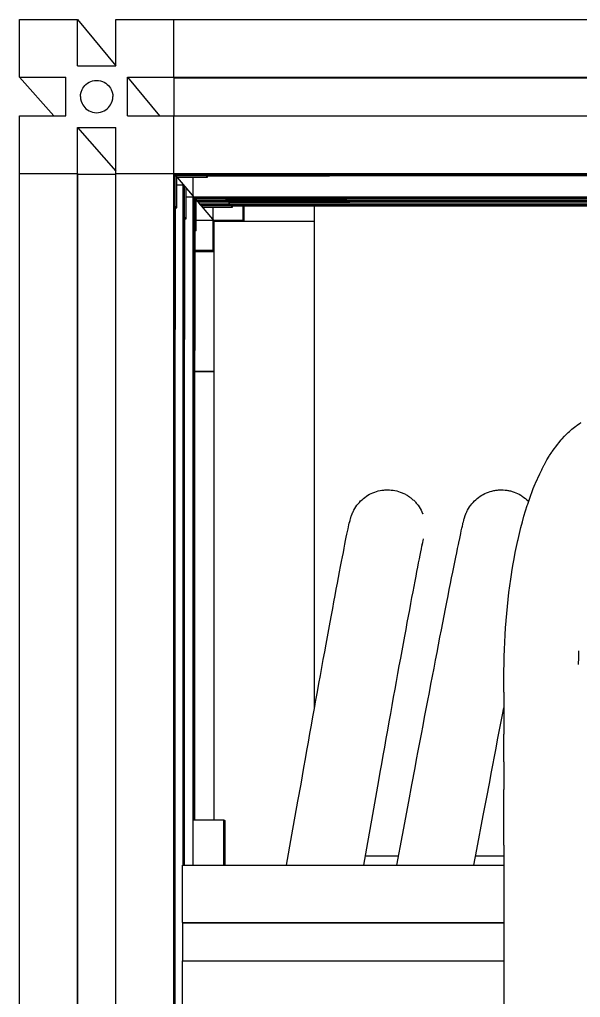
# Model space of a CAD drawing. Header units: millimetres. Extents: x -242 to 242, y -257 to 254.
# Drawn here: x -218.4 to -144.5, y 124.9 to 253.9 of the extents above; entities that cross this region are included whole.
import ezdxf

# ---------------------------------------------------------------- set-up
doc = ezdxf.new("R2010")
doc.units = ezdxf.units.MM
doc.layers.add('VISIBLE', color=7, linetype='Continuous')

msp = doc.modelspace()

# ---------------------------------------------------------------- linework, layer by layer
at = {"layer": 'VISIBLE'}
for p, q in [((-218.37, 246.31), (-218.37, 253.92)), ((-218.37, 253.92), (-210.76, 253.92)), ((-210.76, 247.83), (-210.76, 253.92)), ((-210.76, 253.92), (-205.7, 247.83)), ((-205.68, 247.83), (-205.68, 253.92)), ((-205.68, 253.92), (205.68, 253.92)), ((-198.06, 246.31), (-198.06, 253.92)), ((-210.76, 247.83), (-205.68, 247.83)), ((-218.37, 246.31), (-213.87, 241.23)), ((-218.37, 246.31), (-212.28, 246.31)), ((-212.28, 241.23), (-212.28, 246.31)), ((-209.92, 245.05), (-209.78, 245.21)), ((-209.78, 245.21), (-209.62, 245.37)), ((-209.62, 245.37), (-209.43, 245.52)), ((-209.43, 245.52), (-209.22, 245.65)), ((-209.22, 245.65), (-208.99, 245.75)), ((-208.99, 245.75), (-208.74, 245.83)), ((-208.74, 245.83), (-208.48, 245.88)), ((-208.48, 245.88), (-208.22, 245.9)), ((-208.22, 245.9), (-207.95, 245.88)), ((-207.95, 245.88), (-207.69, 245.83)), ((-207.69, 245.83), (-207.44, 245.75)), ((-207.44, 245.75), (-207.21, 245.65)), ((-207.21, 245.65), (-207, 245.52)), ((-207, 245.52), (-206.81, 245.37)), ((-206.81, 245.37), (-206.65, 245.21)), ((-206.65, 245.21), (-206.51, 245.05)), ((-204.15, 241.23), (-204.15, 246.31)), ((-204.15, 246.31), (-199.94, 241.23)), ((-204.15, 246.31), (204.15, 246.31)), ((-198.06, 246.31), (-198, 246.23)), ((-198, 241.23), (-198, 246.23)), ((-198, 246.23), (198, 246.23)), ((-210.35, 243.77), (-210.33, 244.05)), ((-210.33, 244.05), (-210.26, 244.36)), ((-210.26, 244.36), (-210.13, 244.7)), ((-210.13, 244.7), (-210.04, 244.87)), ((-210.04, 244.87), (-209.92, 245.05)), ((-206.51, 245.05), (-206.39, 244.87)), ((-206.39, 244.87), (-206.3, 244.7)), ((-206.3, 244.7), (-206.17, 244.36)), ((-206.17, 244.36), (-206.1, 244.05)), ((-206.1, 244.05), (-206.08, 243.77)), ((-210.35, 243.77), (-210.33, 243.48)), ((-210.33, 243.48), (-210.26, 243.17)), ((-210.26, 243.17), (-210.13, 242.83)), ((-210.13, 242.83), (-210.04, 242.66)), ((-210.04, 242.66), (-209.92, 242.49)), ((-206.51, 242.49), (-206.39, 242.66)), ((-206.39, 242.66), (-206.3, 242.83)), ((-206.3, 242.83), (-206.17, 243.17)), ((-206.17, 243.17), (-206.1, 243.48)), ((-206.1, 243.48), (-206.08, 243.77)), ((-218.37, -241.23), (-218.37, 241.23)), ((-218.37, 241.23), (-212.28, 241.23)), ((-209.92, 242.49), (-209.78, 242.32)), ((-209.78, 242.32), (-209.62, 242.16)), ((-209.62, 242.16), (-209.43, 242.01)), ((-209.43, 242.01), (-209.22, 241.88)), ((-209.22, 241.88), (-208.99, 241.78)), ((-209.22, 241.88), (-208.99, 241.78)), ((-208.99, 241.78), (-208.74, 241.7)), ((-208.99, 241.78), (-208.74, 241.7)), ((-208.74, 241.7), (-208.48, 241.65)), ((-208.48, 241.65), (-208.22, 241.63)), ((-208.48, 241.65), (-208.22, 241.63)), ((-208.22, 241.63), (-207.95, 241.65)), ((-208.22, 241.63), (-207.95, 241.65)), ((-207.95, 241.65), (-207.69, 241.7)), ((-207.95, 241.65), (-207.69, 241.7)), ((-207.69, 241.7), (-207.44, 241.78)), ((-207.44, 241.78), (-207.21, 241.88)), ((-207.21, 241.88), (-207, 242.01)), ((-207, 242.01), (-206.81, 242.16)), ((-206.81, 242.16), (-206.65, 242.32)), ((-206.65, 242.32), (-206.51, 242.49)), ((-204.15, 241.23), (204.15, 241.23)), ((-198.06, -241.23), (-198.06, 241.23)), ((-210.76, -239.7), (-210.76, 239.7)), ((-210.76, 239.7), (-205.68, 233.93)), ((-210.76, 239.7), (-205.68, 239.7)), ((-205.68, -239.7), (-205.68, 239.7)), ((-218.37, 233.61), (-210.76, 233.61)), ((-210.76, 233.61), (-210.69, 233.54)), ((-210.69, -233.54), (-210.69, 233.54)), ((-210.69, 233.54), (-205.68, 233.54)), ((-205.68, 233.61), (205.68, 233.61)), ((-198.06, 233.61), (-192.73, 227.32)), ((-197.98, -233.52), (-197.98, 233.52)), ((-197.98, 233.52), (197.98, 233.52)), ((-197.93, -233.52), (-197.93, 233.52)), ((-197.98, 233.46), (197.98, 233.46)), ((-197.86, -233.37), (-197.86, 233.37)), ((-197.86, 233.37), (197.86, 233.37)), ((-197.66, 229.08), (-197.66, 233.14)), ((-197.66, 233.14), (-193.6, 233.14)), ((-195.48, 142.39), (-195.48, 233.14)), ((-193.76, 233.32), (-193.6, 233.14)), ((-193.76, 233.32), (-177.53, 233.32)), ((-193.6, 233.14), (-193.6, 233.32)), ((-177.57, 233.37), (-177.53, 233.32)), ((-177.53, 233.32), (-177.53, 233.37)), ((-197.66, 232.14), (-196.82, 232.14)), ((-196.82, 142.39), (-196.82, 232.14)), ((-196.74, 142.39), (-196.74, 232.05)), ((-196.74, 232), (-196.69, 232)), ((-196.69, 142.39), (-196.69, 232)), ((-196.62, 142.39), (-196.62, 231.91)), ((-196.42, 227.65), (-196.42, 231.68)), ((-196.42, 230.56), (196.42, 230.56)), ((-195.41, 148.36), (-195.41, 230.48)), ((-195.41, 230.48), (195.41, 230.48)), ((-195.41, 230.42), (195.41, 230.42)), ((-195.36, 148.36), (-195.36, 230.48)), ((-195.28, 148.36), (-195.28, 230.33)), ((-195.28, 230.33), (195.28, 230.33)), ((-195.09, 226.1), (-195.09, 230.1)), ((-195.09, 230.1), (-191.09, 230.1)), ((-195.08, 230.09), (-195.08, 230.1)), ((-195.08, 230.09), (195.08, 230.09)), ((-195, 230.01), (195, 230.01)), ((-194.96, 229.95), (-194.96, 230.01)), ((-194.96, 229.95), (194.96, 229.95)), ((-194.88, 229.86), (194.88, 229.86)), ((-194.69, 229.63), (194.69, 229.63)), ((-191.24, 230.29), (-191.09, 230.1)), ((-191.24, 230.29), (-175.22, 230.29)), ((-191.09, 230.1), (-191.09, 230.29)), ((-190.85, 229.82), (-190.69, 229.63)), ((-190.85, 229.82), (-174.86, 229.82)), ((-190.69, 229.63), (-190.69, 229.82)), ((-175.25, 230.33), (-175.22, 230.29)), ((-175.22, 230.29), (-175.22, 230.33)), ((-174.9, 229.86), (-174.86, 229.82)), ((-174.86, 229.82), (-174.86, 229.86)), ((-197.82, 213.04), (-197.82, 229.27)), ((-197.82, 229.27), (-197.66, 229.08)), ((-197.82, 229.08), (-197.66, 229.08)), ((-194.62, 229.55), (194.62, 229.55)), ((-194.57, 229.49), (-194.57, 229.55)), ((-194.57, 229.49), (194.57, 229.49)), ((-194.49, 229.4), (194.49, 229.4)), ((-194.3, 229.17), (-190.31, 229.17)), ((-192.86, 223.52), (-192.86, 229.17)), ((-190.47, 229.36), (-190.31, 229.17)), ((-190.47, 229.36), (-29.92, 229.36)), ((-190.31, 229.17), (-190.31, 229.36)), ((-188.9, 227.48), (-188.9, 229.36)), ((-188.75, 227.32), (-188.75, 229.36)), ((-179.5, 163.09), (-179.5, 229.36)), ((-174.55, 229.4), (-174.51, 229.36)), ((-174.51, 229.36), (-174.51, 229.4)), ((-172.94, 229.36), (-172.94, 229.4)), ((-172.91, 229.36), (-172.91, 229.4)), ((-171.97, 229.36), (-171.97, 229.4)), ((-196.58, 211.7), (-196.58, 227.83)), ((-196.58, 227.83), (-196.42, 227.65)), ((-196.58, 227.65), (-196.42, 227.65)), ((-195.09, 227.48), (-188.9, 227.48)), ((-192.73, 148.36), (-192.73, 227.32)), ((-192.73, 227.32), (-179.5, 227.32)), ((-188.9, 227.48), (-188.77, 227.32)), ((-195.24, 210.26), (-195.24, 226.28)), ((-195.24, 226.28), (-195.09, 226.1)), ((-195.24, 226.1), (-195.09, 226.1)), ((-195.24, 223.52), (-192.86, 223.52)), ((-195.24, 223.34), (-192.73, 223.34)), ((-192.86, 223.52), (-192.73, 223.36)), ((-197.86, 213.08), (-197.82, 213.04)), ((-197.86, 213.04), (-197.82, 213.04)), ((-196.62, 211.74), (-196.58, 211.7)), ((-196.62, 211.7), (-196.58, 211.7)), ((-195.28, 210.3), (-195.24, 210.26)), ((-195.28, 210.26), (-195.24, 210.26)), ((-195.28, 207.53), (-192.73, 207.53)), ((-195.28, 207.49), (-192.73, 207.49)), ((-145.58, 199.89), (-145.4, 200.03)), ((-145.4, 200.03), (-145.07, 200.28)), ((-145.07, 200.28), (-144.98, 200.35)), ((-144.98, 200.35), (-144.89, 200.42)), ((-144.89, 200.42), (-144.56, 200.65)), ((-144.56, 200.65), (-144.46, 200.71)), ((-144.46, 200.71), (-144.36, 200.77)), ((-146.85, 198.64), (-146.54, 198.98)), ((-146.54, 198.98), (-146.38, 199.14)), ((-146.38, 199.14), (-146.07, 199.45)), ((-146.07, 199.45), (-145.9, 199.6)), ((-145.9, 199.6), (-145.58, 199.89)), ((-148.17, 196.94), (-147.87, 197.36)), ((-147.87, 197.36), (-147.75, 197.54)), ((-147.75, 197.54), (-147.45, 197.93)), ((-147.45, 197.93), (-147.31, 198.1)), ((-147.31, 198.1), (-147, 198.47)), ((-147, 198.47), (-146.85, 198.64)), ((-148.86, 195.84), (-148.57, 196.32)), ((-148.57, 196.32), (-148.52, 196.4)), ((-148.52, 196.4), (-148.23, 196.85)), ((-148.23, 196.85), (-148.17, 196.94)), ((-149.51, 194.64), (-149.24, 195.17)), ((-149.24, 195.17), (-149.19, 195.25)), ((-149.19, 195.25), (-148.91, 195.75)), ((-148.91, 195.75), (-148.86, 195.84)), ((-150.08, 193.44), (-149.82, 194.01)), ((-149.82, 194.01), (-149.55, 194.55)), ((-149.55, 194.55), (-149.51, 194.64)), ((-150.66, 192.05), (-150.42, 192.67)), ((-150.42, 192.67), (-150.38, 192.76)), ((-150.38, 192.76), (-150.12, 193.35)), ((-150.12, 193.35), (-150.08, 193.44)), ((-173.05, 190.75), (-172.86, 190.9)), ((-172.86, 190.9), (-172.66, 191.04)), ((-172.66, 191.04), (-172.45, 191.17)), ((-172.45, 191.17), (-172.24, 191.3)), ((-172.24, 191.3), (-172.02, 191.41)), ((-172.02, 191.41), (-171.8, 191.51)), ((-171.8, 191.51), (-171.57, 191.59)), ((-171.57, 191.59), (-171.34, 191.67)), ((-171.34, 191.67), (-171.1, 191.74)), ((-171.1, 191.74), (-170.86, 191.79)), ((-170.86, 191.79), (-170.62, 191.83)), ((-170.62, 191.83), (-170.37, 191.86)), ((-170.37, 191.86), (-170.25, 191.87)), ((-170.25, 191.87), (-170.24, 191.87)), ((-170.24, 191.87), (-170.12, 191.88)), ((-170.12, 191.88), (-170, 191.88)), ((-170, 191.88), (-169.87, 191.89)), ((-169.87, 191.89), (-169.63, 191.88)), ((-169.63, 191.88), (-169.38, 191.86)), ((-169.38, 191.86), (-169.14, 191.83)), ((-169.14, 191.83), (-168.9, 191.79)), ((-168.9, 191.79), (-168.66, 191.74)), ((-168.66, 191.74), (-168.42, 191.67)), ((-168.42, 191.67), (-168.19, 191.59)), ((-168.19, 191.59), (-167.96, 191.51)), ((-167.96, 191.51), (-167.85, 191.46)), ((-167.85, 191.46), (-167.74, 191.41)), ((-167.74, 191.41), (-167.52, 191.3)), ((-167.52, 191.3), (-167.41, 191.24)), ((-167.41, 191.24), (-167.3, 191.18)), ((-167.3, 191.18), (-167.2, 191.11)), ((-167.2, 191.11), (-167.1, 191.04)), ((-167.1, 191.04), (-167, 190.97)), ((-167, 190.97), (-166.9, 190.9)), ((-166.9, 190.9), (-166.8, 190.83)), ((-157.87, 190.9), (-157.67, 191.04)), ((-157.67, 191.04), (-157.46, 191.17)), ((-157.46, 191.17), (-157.25, 191.29)), ((-157.25, 191.29), (-157.03, 191.4)), ((-157.03, 191.4), (-156.81, 191.5)), ((-156.81, 191.5), (-156.58, 191.59)), ((-156.58, 191.59), (-156.35, 191.67)), ((-156.35, 191.67), (-156.11, 191.73)), ((-156.11, 191.73), (-155.87, 191.79)), ((-155.87, 191.79), (-155.86, 191.79)), ((-155.86, 191.79), (-155.74, 191.81)), ((-155.74, 191.81), (-155.62, 191.83)), ((-155.62, 191.83), (-155.5, 191.85)), ((-155.5, 191.85), (-155.37, 191.86)), ((-155.37, 191.86), (-155.25, 191.87)), ((-155.25, 191.87), (-155.13, 191.88)), ((-155.13, 191.88), (-155.01, 191.88)), ((-155.01, 191.88), (-154.88, 191.89)), ((-154.88, 191.89), (-154.64, 191.88)), ((-154.64, 191.88), (-154.39, 191.86)), ((-154.39, 191.86), (-154.27, 191.85)), ((-154.27, 191.85), (-154.15, 191.83)), ((-154.15, 191.83), (-154.03, 191.81)), ((-154.03, 191.81), (-153.91, 191.79)), ((-153.91, 191.79), (-153.79, 191.76)), ((-153.79, 191.76), (-153.67, 191.74)), ((-153.67, 191.74), (-153.55, 191.71)), ((-153.55, 191.71), (-153.43, 191.67)), ((-153.43, 191.67), (-153.2, 191.59)), ((-153.2, 191.59), (-152.97, 191.51)), ((-152.97, 191.51), (-152.75, 191.41)), ((-152.75, 191.41), (-152.53, 191.3)), ((-152.53, 191.3), (-152.32, 191.18)), ((-152.32, 191.18), (-152.21, 191.11)), ((-152.21, 191.11), (-152.11, 191.04)), ((-152.11, 191.04), (-151.91, 190.9)), ((-151.91, 190.9), (-151.71, 190.75)), ((-151.17, 190.67), (-150.94, 191.33)), ((-150.94, 191.33), (-150.91, 191.42)), ((-150.91, 191.42), (-150.66, 192.05)), ((-174.18, 189.44), (-174.05, 189.65)), ((-174.05, 189.65), (-173.91, 189.85)), ((-173.91, 189.85), (-173.76, 190.04)), ((-173.76, 190.04), (-173.75, 190.06)), ((-173.75, 190.06), (-173.59, 190.24)), ((-173.59, 190.24), (-173.42, 190.42)), ((-173.42, 190.42), (-173.24, 190.59)), ((-173.24, 190.59), (-173.05, 190.75)), ((-166.8, 190.83), (-166.7, 190.75)), ((-166.7, 190.75), (-166.61, 190.67)), ((-166.61, 190.67), (-166.52, 190.59)), ((-166.52, 190.59), (-166.43, 190.51)), ((-166.43, 190.51), (-166.34, 190.42)), ((-166.34, 190.42), (-166.25, 190.34)), ((-166.25, 190.34), (-166.17, 190.25)), ((-166.17, 190.25), (-166.09, 190.15)), ((-166.09, 190.15), (-166.01, 190.06)), ((-166.01, 190.06), (-166, 190.05)), ((-166, 190.05), (-165.85, 189.85)), ((-165.85, 189.85), (-165.71, 189.65)), ((-165.83, 189.82), (-165.68, 189.66)), ((-165.71, 189.65), (-165.58, 189.45)), ((-159.2, 189.44), (-159.06, 189.64)), ((-159.06, 189.64), (-158.92, 189.84)), ((-158.92, 189.84), (-158.91, 189.86)), ((-158.91, 189.86), (-158.76, 190.06)), ((-158.76, 190.06), (-158.6, 190.24)), ((-158.6, 190.24), (-158.43, 190.42)), ((-158.43, 190.42), (-158.25, 190.59)), ((-158.25, 190.59), (-158.07, 190.75)), ((-158.07, 190.75), (-157.87, 190.9)), ((-151.71, 190.75), (-151.53, 190.59)), ((-151.67, 189.14), (-151.45, 189.83)), ((-151.53, 190.59), (-151.35, 190.42)), ((-151.45, 189.83), (-151.4, 189.99)), ((-151.4, 189.99), (-151.17, 190.67)), ((-151.35, 190.42), (-151.28, 190.35)), ((-174.72, 188.21), (-174.65, 188.44)), ((-174.65, 188.44), (-174.62, 188.51)), ((-174.62, 188.51), (-174.53, 188.74)), ((-174.53, 188.74), (-174.43, 188.96)), ((-174.43, 188.96), (-174.42, 189.01)), ((-174.42, 189.01), (-174.36, 189.12)), ((-174.36, 189.12), (-174.31, 189.23)), ((-174.31, 189.23), (-174.18, 189.44)), ((-165.58, 189.45), (-165.46, 189.23)), ((-165.46, 189.23), (-165.35, 189.01)), ((-165.35, 189.01), (-165.25, 188.79)), ((-165.25, 188.79), (-165.24, 188.77)), ((-165.24, 188.77), (-165.22, 188.73)), ((-159.7, 188.31), (-159.67, 188.39)), ((-159.67, 188.39), (-159.63, 188.51)), ((-159.63, 188.51), (-159.55, 188.74)), ((-159.55, 188.74), (-159.5, 188.85)), ((-159.5, 188.85), (-159.48, 188.89)), ((-159.48, 188.89), (-159.43, 189)), ((-159.43, 189), (-159.37, 189.12)), ((-159.37, 189.12), (-159.32, 189.22)), ((-159.32, 189.22), (-159.2, 189.44)), ((-152.1, 187.68), (-151.89, 188.42)), ((-151.89, 188.42), (-151.67, 189.14)), ((-175.02, 187.02), (-174.96, 187.26)), ((-174.96, 187.26), (-174.91, 187.49)), ((-174.91, 187.49), (-174.86, 187.7)), ((-174.86, 187.7), (-174.82, 187.86)), ((-174.82, 187.86), (-174.76, 188.09)), ((-174.76, 188.09), (-174.72, 188.21)), ((-160.08, 186.82), (-160.01, 187.11)), ((-160.01, 187.11), (-159.95, 187.36)), ((-159.95, 187.36), (-159.93, 187.48)), ((-159.93, 187.48), (-159.88, 187.68)), ((-159.88, 187.68), (-159.83, 187.85)), ((-159.83, 187.85), (-159.8, 187.96)), ((-159.8, 187.96), (-159.77, 188.08)), ((-159.77, 188.08), (-159.74, 188.2)), ((-159.74, 188.2), (-159.7, 188.31)), ((-152.29, 186.93), (-152.1, 187.68)), ((-175.31, 185.63), (-175.22, 186.04)), ((-175.22, 186.04), (-175.15, 186.4)), ((-175.15, 186.4), (-175.08, 186.73)), ((-175.08, 186.73), (-175.02, 187.02)), ((-160.32, 185.71), (-160.23, 186.12)), ((-160.23, 186.12), (-160.15, 186.49)), ((-160.15, 186.49), (-160.08, 186.82)), ((-152.67, 185.36), (-152.49, 186.15)), ((-152.49, 186.15), (-152.29, 186.93)), ((-175.59, 184.19), (-175.49, 184.71)), ((-175.49, 184.71), (-175.4, 185.19)), ((-175.4, 185.19), (-175.31, 185.63)), ((-165.41, 184.1), (-165.34, 184.46)), ((-165.34, 184.46), (-165.27, 184.79)), ((-165.29, 184.69), (-165.23, 184.95)), ((-165.27, 184.79), (-165.27, 184.79)), ((-165.23, 184.95), (-165.18, 185.2)), ((-165.18, 185.2), (-165.13, 185.4)), ((-165.15, 185.32), (-165.12, 185.43)), ((-165.13, 185.39), (-165.12, 185.43)), ((-165.13, 185.4), (-165.13, 185.4)), ((-165.12, 185.43), (-165.12, 185.43)), ((-160.64, 184.15), (-160.54, 184.67)), ((-160.54, 184.67), (-160.43, 185.16)), ((-160.43, 185.16), (-160.41, 185.26)), ((-160.41, 185.26), (-160.32, 185.71)), ((-152.88, 184.43), (-152.7, 185.23)), ((-152.7, 185.23), (-152.67, 185.36)), ((-175.82, 183.04), (-175.7, 183.64)), ((-175.7, 183.64), (-175.59, 184.19)), ((-165.68, 182.78), (-165.58, 183.26)), ((-165.58, 183.26), (-165.49, 183.7)), ((-165.49, 183.7), (-165.41, 184.1)), ((-160.88, 183), (-160.76, 183.59)), ((-160.76, 183.59), (-160.64, 184.15)), ((-153.2, 182.77), (-153.04, 183.61)), ((-153.04, 183.61), (-152.88, 184.43)), ((-176.07, 181.76), (-175.94, 182.42)), ((-175.94, 182.42), (-175.82, 183.04)), ((-165.89, 181.71), (-165.78, 182.27)), ((-165.78, 182.27), (-165.68, 182.78)), ((-161.14, 181.7), (-161.01, 182.37)), ((-161.01, 182.37), (-160.88, 183)), ((-153.49, 181.06), (-153.35, 181.92)), ((-153.35, 181.92), (-153.2, 182.77)), ((-176.34, 180.33), (-176.2, 181.06)), ((-176.2, 181.06), (-176.07, 181.76)), ((-166.12, 180.5), (-166, 181.13)), ((-166, 181.13), (-165.89, 181.71)), ((-161.43, 180.28), (-161.28, 181.01)), ((-161.28, 181.01), (-161.14, 181.7)), ((-153.64, 180.13), (-153.5, 181.01)), ((-153.5, 181.01), (-153.49, 181.06)), ((-176.63, 178.79), (-176.48, 179.57)), ((-176.48, 179.57), (-176.34, 180.33)), ((-166.38, 179.16), (-166.25, 179.85)), ((-166.25, 179.85), (-166.12, 180.5)), ((-161.74, 178.73), (-161.58, 179.52)), ((-161.58, 179.52), (-161.43, 180.28)), ((-153.76, 179.25), (-153.64, 180.13)), ((-176.78, 177.97), (-176.63, 178.79)), ((-166.66, 177.68), (-166.51, 178.43)), ((-166.51, 178.43), (-166.38, 179.16)), ((-161.9, 177.91), (-161.74, 178.73)), ((-153.98, 177.44), (-153.87, 178.35)), ((-153.87, 178.35), (-153.76, 179.25)), ((-177.1, 176.25), (-176.94, 177.12)), ((-176.94, 177.12), (-176.78, 177.97)), ((-166.95, 176.08), (-166.8, 176.9)), ((-166.8, 176.9), (-166.66, 177.68)), ((-162.24, 176.18), (-162.06, 177.06)), ((-162.06, 177.06), (-161.9, 177.91)), ((-154.08, 176.52), (-153.98, 177.44)), ((-177.27, 175.35), (-177.1, 176.25)), ((-167.11, 175.24), (-166.95, 176.08)), ((-162.41, 175.28), (-162.24, 176.18)), ((-154.25, 174.66), (-154.17, 175.6)), ((-154.17, 175.6), (-154.08, 176.52)), ((-177.61, 173.48), (-177.44, 174.43)), ((-177.44, 174.43), (-177.27, 175.35)), ((-167.44, 173.48), (-167.27, 174.38)), ((-167.27, 174.38), (-167.11, 175.24)), ((-162.78, 173.41), (-162.59, 174.36)), ((-162.59, 174.36), (-162.41, 175.28)), ((-154.32, 173.69), (-154.25, 174.63)), ((-154.25, 174.63), (-154.25, 174.66)), ((-177.79, 172.51), (-177.61, 173.48)), ((-167.61, 172.57), (-167.44, 173.48)), ((-162.96, 172.44), (-162.78, 173.41)), ((-154.38, 172.75), (-154.32, 173.69)), ((-177.97, 171.53), (-177.79, 172.51)), ((-167.95, 170.67), (-167.78, 171.63)), ((-167.78, 171.63), (-167.61, 172.57)), ((-163.16, 171.46), (-162.96, 172.44)), ((-154.47, 170.85), (-154.43, 171.8)), ((-154.43, 171.8), (-154.38, 172.75)), ((-178.34, 169.5), (-178.15, 170.52)), ((-178.15, 170.52), (-177.97, 171.53)), ((-168.13, 169.69), (-167.95, 170.67)), ((-163.55, 169.42), (-163.35, 170.45)), ((-163.35, 170.45), (-163.16, 171.46)), ((-154.5, 169.9), (-154.47, 170.85)), ((-144.68, 169.76), (-144.65, 170.67)), ((-144.68, 169.76), (-144.65, 170.67)), ((-178.53, 168.45), (-178.34, 169.5)), ((-168.32, 168.69), (-168.13, 169.69)), ((-163.75, 168.38), (-163.55, 169.42)), ((-154.52, 168.95), (-154.5, 169.9)), ((-144.71, 168.85), (-144.68, 169.76)), ((-178.72, 167.4), (-178.53, 168.45)), ((-168.5, 167.67), (-168.32, 168.69)), ((-163.95, 167.33), (-163.75, 168.38)), ((-154.55, 167.06), (-154.54, 168)), ((-154.54, 168), (-154.52, 168.95)), ((-178.91, 166.33), (-178.72, 167.4)), ((-168.88, 165.59), (-168.69, 166.63)), ((-168.69, 166.63), (-168.5, 167.67)), ((-164.15, 166.26), (-163.95, 167.33)), ((-154.56, 166.12), (-154.55, 167.06)), ((-179.31, 164.16), (-179.11, 165.25)), ((-179.11, 165.25), (-178.91, 166.33)), ((-169.07, 164.53), (-168.88, 165.59)), ((-164.57, 164.09), (-164.36, 165.18)), ((-164.36, 165.18), (-164.15, 166.26)), ((-154.56, 165.19), (-154.56, 166.12)), ((-154.56, 165.19), (-154.56, 163.34)), ((-179.4, 163.62), (-179.31, 164.16)), ((-169.26, 163.45), (-169.07, 164.53)), ((-164.78, 163), (-164.57, 164.09)), ((-179.7, 161.96), (-179.5, 163.07)), ((-179.5, 163.07), (-179.4, 163.62)), ((-169.46, 162.37), (-169.26, 163.45)), ((-164.99, 161.89), (-164.78, 163)), ((-154.74, 162.22), (-154.56, 163.15)), ((-154.56, 163.34), (-154.55, 161.5)), ((-179.9, 160.85), (-179.7, 161.96)), ((-169.85, 160.18), (-169.65, 161.28)), ((-169.65, 161.28), (-169.46, 162.37)), ((-165.2, 160.79), (-164.99, 161.89)), ((-154.94, 161.13), (-154.74, 162.22)), ((-154.55, 161.5), (-154.55, 159.67)), ((-180.1, 159.74), (-179.9, 160.85)), ((-170.05, 159.08), (-169.85, 160.18)), ((-165.41, 159.67), (-165.2, 160.79)), ((-155.36, 158.92), (-155.15, 160.03)), ((-155.15, 160.03), (-154.94, 161.13)), ((-180.29, 158.62), (-180.1, 159.74)), ((-170.24, 157.97), (-170.05, 159.08)), ((-165.62, 158.56), (-165.41, 159.67)), ((-155.57, 157.81), (-155.36, 158.92)), ((-154.55, 156.01), (-154.55, 159.67)), ((-180.69, 156.4), (-180.49, 157.51)), ((-180.49, 157.51), (-180.29, 158.62)), ((-170.44, 156.86), (-170.24, 157.97)), ((-166.04, 156.33), (-165.83, 157.45)), ((-165.83, 157.45), (-165.62, 158.56)), ((-155.78, 156.7), (-155.57, 157.81)), ((-180.89, 155.28), (-180.69, 156.4)), ((-170.64, 155.75), (-170.44, 156.86)), ((-166.25, 155.22), (-166.04, 156.33)), ((-155.99, 155.59), (-155.78, 156.7)), ((-181.28, 153.06), (-180.89, 155.28)), ((-170.84, 154.64), (-170.64, 155.75)), ((-166.67, 153), (-166.25, 155.22)), ((-156.2, 154.48), (-155.99, 155.59)), ((-154.55, 156.01), (-154.55, 152.35)), ((-171.43, 151.31), (-171.03, 153.53)), ((-171.03, 153.53), (-170.84, 154.64)), ((-156.41, 153.37), (-156.2, 154.48)), ((-181.68, 150.83), (-181.28, 153.06)), ((-167.08, 150.77), (-166.67, 153)), ((-156.83, 151.14), (-156.41, 153.37)), ((-154.55, 145.03), (-154.55, 152.35)), ((-171.82, 149.08), (-171.43, 151.31)), ((-157.25, 148.92), (-156.83, 151.14)), ((-182.47, 146.38), (-181.68, 150.83)), ((-167.92, 146.32), (-167.08, 150.77)), ((-195.48, 148.36), (-191.47, 148.36)), ((-191.47, 142.39), (-191.47, 148.36)), ((-191.47, 148.36), (-191.28, 148.21)), ((-172.61, 144.63), (-171.82, 149.08)), ((-158.09, 144.47), (-157.25, 148.92)), ((-191.28, 142.39), (-191.28, 148.21)), ((-183.18, 142.39), (-182.47, 146.38)), ((-168.67, 142.39), (-167.92, 146.32)), ((-173.01, 142.39), (-172.61, 144.63)), ((-158.48, 142.39), (-158.09, 144.47)), ((-154.55, 145.03), (-154.55, 27.83)), ((-172.8, 143.6), (-168.44, 143.6)), ((-158.25, 143.6), (-154.55, 143.6)), ((-196.92, 134.81), (-196.92, 142.39)), ((-196.92, 142.39), (-154.55, 142.39)), ((-196.92, 134.81), (-196.86, 134.77)), ((-196.92, 134.81), (-154.55, 134.81)), ((-196.86, 129.76), (-196.86, 134.77)), ((-196.86, 134.77), (-154.55, 134.77)), ((-196.92, 122.19), (-196.92, 129.76)), ((-196.92, 129.76), (-154.55, 129.76))]:
    msp.add_line(p, q, dxfattribs=at)

doc.saveas('drawing.dxf')
